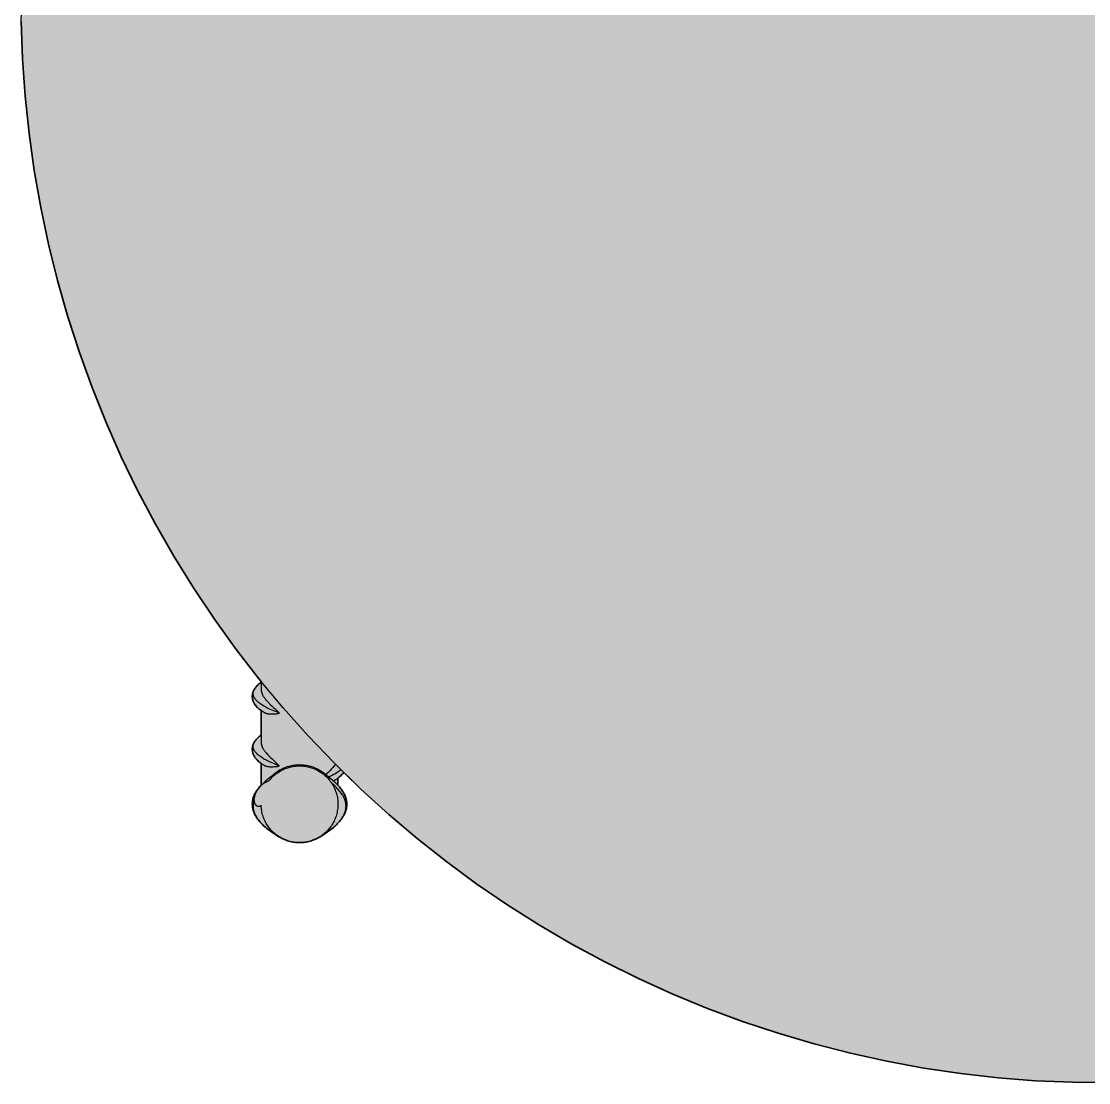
# Model space of a CAD drawing. Header units: millimetres. Extents: x 0 to 1192, y -689 to 404.
# Drawn here: x 0 to 222.3, y -688.6 to -467.5 of the extents above; entities that cross this region are included whole.
import ezdxf

# ---------------------------------------------------------------- set-up
doc = ezdxf.new("R2010")
doc.units = ezdxf.units.MM
doc.layers.add('Blocks', color=7, linetype='Continuous')
doc.layers.add('Blocks$Fill', color=7, linetype='Continuous', true_color=0xffffff)
doc.layers.add('Blocks$Inner', color=7, linetype='Continuous', lineweight=25, true_color=0x007f00)
doc.layers.add('Blocks$Outline', color=7, linetype='Continuous', lineweight=35, true_color=0xff3f3f)

# ---------------------------------------------------------------- blocks, each defined once
blk = doc.blocks.new('Rebar Side Table Top')
at = {"layer": 'Blocks$Fill'}
blk.add_hatch(color=256, dxfattribs=at).paths.add_polyline_path([(453.84, 0), (453.02, -15.6), (452.21, -23.36), (451.13, -31.1), (449.78, -38.79), (448.17, -46.43), (446.29, -54.01), (444.15, -61.53), (441.75, -68.96), (439.09, -76.3), (436.18, -83.55), (433.02, -90.69), (429.61, -97.72), (425.97, -104.63), (422.08, -111.4), (417.96, -118.04), (413.62, -124.53), (409.05, -130.86), (404.26, -137.03), (403.87, -137.5), (403.87, -137.69), (404.14, -137.88), (404.27, -137.99), (404.4, -138.1), (404.52, -138.21), (404.64, -138.33), (404.76, -138.45), (404.87, -138.57), (404.98, -138.7), (405.08, -138.84), (405.18, -138.97), (405.27, -139.11), (405.34, -139.23), (405.39, -139.31), (405.43, -139.4), (405.47, -139.49), (405.51, -139.58), (405.55, -139.67), (405.58, -139.77), (405.61, -139.86), (405.63, -139.96), (405.65, -140.05), (405.67, -140.15), (405.69, -140.24), (405.7, -140.34), (405.71, -140.44), (405.71, -140.54), (405.71, -140.64), (405.71, -140.74), (405.71, -140.83), (405.7, -140.93), (405.69, -141.03), (405.67, -141.13), (405.65, -141.22), (405.63, -141.32), (405.61, -141.41), (405.58, -141.51), (405.54, -141.6), (405.51, -141.69), (405.47, -141.78), (405.43, -141.87), (405.38, -141.97), (405.33, -142.06), (405.28, -142.16), (405.22, -142.25), (405.16, -142.34), (405.09, -142.44), (405.01, -142.54), (404.93, -142.64), (404.85, -142.73), (404.74, -142.85), (404.63, -142.96), (404.51, -143.07), (404.39, -143.18), (404.27, -143.28), (404.15, -143.38), (403.96, -143.53), (403.87, -143.59), (403.87, -148.69), (404.14, -148.88), (404.27, -148.99), (404.4, -149.1), (404.52, -149.21), (404.64, -149.33), (404.76, -149.45), (404.87, -149.57), (404.98, -149.7), (405.08, -149.84), (405.18, -149.97), (405.27, -150.11), (405.33, -150.23), (405.39, -150.31), (405.43, -150.4), (405.47, -150.49), (405.51, -150.58), (405.55, -150.67), (405.58, -150.77), (405.61, -150.86), (405.63, -150.96), (405.65, -151.05), (405.67, -151.15), (405.69, -151.24), (405.7, -151.34), (405.71, -151.44), (405.71, -151.54), (405.71, -151.64), (405.71, -151.74), (405.71, -151.83), (405.7, -151.93), (405.69, -152.03), (405.67, -152.13), (405.65, -152.22), (405.63, -152.32), (405.61, -152.41), (405.58, -152.51), (405.54, -152.6), (405.51, -152.69), (405.47, -152.78), (405.43, -152.87), (405.38, -152.97), (405.33, -153.06), (405.28, -153.16), (405.22, -153.25), (405.16, -153.34), (405.09, -153.44), (405.01, -153.54), (404.93, -153.64), (404.85, -153.73), (404.74, -153.85), (404.63, -153.96), (404.51, -154.07), (404.39, -154.18), (404.27, -154.28), (404.15, -154.38), (403.96, -154.53), (403.87, -154.59), (403.87, -159.17), (404.03, -159.32), (404.14, -159.44), (404.24, -159.56), (404.34, -159.68), (404.44, -159.81), (404.5, -159.89), (404.61, -160.03), (404.72, -160.18), (404.91, -160.45), (405, -160.59), (405.08, -160.73), (405.16, -160.87), (405.23, -161.02), (405.3, -161.17), (405.37, -161.32), (405.42, -161.48), (405.48, -161.63), (405.52, -161.79), (405.57, -161.95), (405.6, -162.11), (405.63, -162.27), (405.66, -162.43), (405.68, -162.6), (405.69, -162.76), (405.7, -162.93), (405.7, -163.09), (405.7, -163.26), (405.69, -163.42), (405.68, -163.59), (405.66, -163.75), (405.63, -163.91), (405.6, -164.07), (405.56, -164.23), (405.52, -164.39), (405.47, -164.54), (405.42, -164.69), (405.36, -164.83), (405.3, -164.97), (405.22, -165.16), (405.13, -165.34), (405.03, -165.51), (404.93, -165.68), (404.83, -165.85), (404.72, -166.01), (404.6, -166.17), (404.49, -166.33), (404.37, -166.48), (404.18, -166.7), (403.99, -166.92), (403.78, -167.13), (403.55, -167.37), (403.34, -167.56), (403.13, -167.75), (402.92, -167.94), (402.7, -168.12), (402.22, -168.5), (401.72, -168.86), (401.21, -169.21), (400.69, -169.54), (400.16, -169.85), (399.87, -170.02), (399.63, -170.16), (399.38, -170.29), (399.12, -170.4), (398.87, -170.51), (398.61, -170.61), (398.34, -170.7), (398.08, -170.79), (397.81, -170.86), (397.53, -170.92), (397.26, -170.97), (396.98, -171.02), (396.71, -171.05), (396.43, -171.08), (396.15, -171.09), (395.87, -171.09), (395.59, -171.09), (395.31, -171.08), (395.04, -171.05), (394.76, -171.02), (394.48, -170.97), (394.21, -170.92), (393.94, -170.86), (393.67, -170.79), (393.4, -170.7), (393.14, -170.61), (392.88, -170.51), (392.62, -170.4), (392.37, -170.29), (392.12, -170.16), (391.87, -170.02), (391.63, -169.88), (391.58, -169.85), (391.05, -169.54), (390.53, -169.21), (390.02, -168.86), (389.53, -168.5), (389.04, -168.12), (388.82, -167.94), (388.61, -167.75), (388.4, -167.56), (388.19, -167.37), (387.99, -167.16), (387.96, -167.13), (387.76, -166.92), (387.56, -166.7), (387.38, -166.48), (387.26, -166.33), (387.14, -166.17), (387.03, -166.01), (386.92, -165.85), (386.81, -165.68), (386.71, -165.51), (386.62, -165.34), (386.53, -165.16), (386.44, -164.97), (386.38, -164.83), (386.32, -164.69), (386.27, -164.54), (386.23, -164.39), (386.18, -164.25), (386.15, -164.11), (386.12, -163.97), (386.09, -163.82), (386.07, -163.68), (386.05, -163.53), (386.04, -163.39), (386.03, -163.24), (386.03, -163.09), (386.03, -162.95), (386.04, -162.8), (386.05, -162.66), (386.07, -162.51), (386.09, -162.37), (386.12, -162.22), (386.15, -162.08), (386.18, -161.94), (386.23, -161.8), (386.29, -161.61), (386.36, -161.42), (386.44, -161.23), (386.52, -161.05), (386.61, -160.87), (386.7, -160.69), (386.81, -160.52), (386.91, -160.34), (387.03, -160.18), (387.14, -160.02), (387.26, -159.86), (387.38, -159.71), (387.56, -159.49), (387.76, -159.27), (387.87, -159.14), (387.87, -157.63), (387.63, -157.45), (387.45, -157.3), (387.28, -157.15), (387.12, -156.99), (386.96, -156.83), (386.81, -156.66), (386.65, -156.46), (377.29, -165.21), (371.33, -170.25), (365.2, -175.09), (358.9, -179.72), (352.45, -184.12), (345.85, -188.3), (339.11, -192.24), (332.24, -195.95), (325.24, -199.41), (318.12, -202.64), (310.9, -205.61), (303.58, -208.33), (296.17, -210.8), (288.68, -213), (281.11, -214.95), (273.48, -216.63), (265.8, -218.04), (258.08, -219.19), (250.32, -220.07), (242.53, -220.68), (234.73, -221.02), (226.92, -221.09), (211.31, -220.68), (203.52, -220.07), (195.76, -219.19), (188.03, -218.04), (180.35, -216.63), (172.73, -214.95), (165.16, -213), (157.67, -210.8), (150.26, -208.33), (142.94, -205.61), (135.72, -202.64), (128.6, -199.41), (121.6, -195.95), (114.73, -192.24), (107.99, -188.3), (101.39, -184.12), (94.94, -179.72), (88.64, -175.09), (82.51, -170.25), (76.55, -165.21), (70.77, -159.95), (67.19, -156.46), (66.87, -156.83), (66.72, -156.99), (66.55, -157.15), (66.38, -157.3), (66.21, -157.45), (66.03, -157.59), (65.97, -157.63), (65.97, -159.14), (66.28, -159.49), (66.46, -159.71), (66.58, -159.86), (66.7, -160.02), (66.81, -160.18), (66.92, -160.34), (67.03, -160.52), (67.13, -160.69), (67.23, -160.87), (67.32, -161.05), (67.4, -161.23), (67.48, -161.42), (67.55, -161.61), (67.61, -161.8), (67.65, -161.94), (67.69, -162.08), (67.72, -162.22), (67.75, -162.37), (67.77, -162.51), (67.79, -162.66), (67.8, -162.8), (67.81, -162.95), (67.81, -163.09), (67.81, -163.24), (67.8, -163.39), (67.79, -163.53), (67.77, -163.68), (67.75, -163.82), (67.72, -163.97), (67.69, -164.11), (67.65, -164.25), (67.61, -164.39), (67.56, -164.54), (67.51, -164.69), (67.46, -164.83), (67.4, -164.97), (67.31, -165.16), (67.22, -165.34), (67.12, -165.51), (67.02, -165.68), (66.92, -165.85), (66.81, -166.01), (66.7, -166.17), (66.58, -166.33), (66.46, -166.48), (66.28, -166.7), (66.08, -166.92), (65.87, -167.13), (65.64, -167.37), (65.44, -167.56), (65.23, -167.75), (65.01, -167.94), (64.8, -168.12), (64.31, -168.5), (63.82, -168.86), (63.31, -169.21), (62.79, -169.54), (62.26, -169.85), (61.97, -170.02), (61.72, -170.16), (61.47, -170.29), (61.22, -170.4), (60.96, -170.51), (60.7, -170.61), (60.44, -170.7), (60.17, -170.79), (59.9, -170.86), (59.63, -170.92), (59.35, -170.97), (59.08, -171.02), (58.8, -171.05), (58.52, -171.08), (58.25, -171.09), (57.97, -171.09), (57.69, -171.09), (57.41, -171.08), (57.13, -171.05), (56.85, -171.02), (56.58, -170.97), (56.3, -170.92), (56.03, -170.86), (55.76, -170.79), (55.49, -170.7), (55.23, -170.61), (54.97, -170.51), (54.71, -170.4), (54.46, -170.29), (54.21, -170.16), (53.97, -170.02), (53.73, -169.88), (53.68, -169.85), (53.14, -169.54), (52.62, -169.21), (52.12, -168.86), (51.62, -168.5), (51.14, -168.12), (50.92, -167.94), (50.7, -167.75), (50.49, -167.56), (50.29, -167.37), (50.09, -167.16), (50.06, -167.13), (49.85, -166.92), (49.66, -166.7), (49.47, -166.48), (49.35, -166.33), (49.23, -166.17), (49.12, -166.01), (49.01, -165.85), (48.91, -165.68), (48.81, -165.51), (48.71, -165.34), (48.62, -165.16), (48.54, -164.97), (48.48, -164.83), (48.42, -164.69), (48.37, -164.54), (48.32, -164.39), (48.28, -164.23), (48.24, -164.07), (48.21, -163.91), (48.18, -163.75), (48.16, -163.59), (48.15, -163.42), (48.14, -163.26), (48.13, -163.09), (48.14, -162.93), (48.15, -162.76), (48.16, -162.6), (48.18, -162.43), (48.2, -162.27), (48.23, -162.11), (48.27, -161.95), (48.31, -161.79), (48.36, -161.63), (48.41, -161.48), (48.47, -161.32), (48.54, -161.17), (48.6, -161.02), (48.68, -160.87), (48.76, -160.73), (48.84, -160.59), (48.93, -160.45), (49.02, -160.31), (49.23, -160.03), (49.34, -159.89), (49.49, -159.68), (49.59, -159.56), (49.7, -159.44), (49.81, -159.32), (49.92, -159.21), (49.97, -159.17), (49.97, -154.59), (49.69, -154.38), (49.56, -154.28), (49.44, -154.18), (49.33, -154.07), (49.21, -153.96), (49.1, -153.85), (48.99, -153.73), (48.91, -153.64), (48.83, -153.54), (48.75, -153.44), (48.68, -153.34), (48.62, -153.25), (48.56, -153.16), (48.51, -153.06), (48.46, -152.97), (48.41, -152.87), (48.37, -152.78), (48.33, -152.69), (48.29, -152.6), (48.26, -152.51), (48.23, -152.41), (48.21, -152.32), (48.18, -152.22), (48.17, -152.13), (48.15, -152.03), (48.14, -151.93), (48.13, -151.83), (48.12, -151.74), (48.12, -151.64), (48.12, -151.54), (48.13, -151.44), (48.14, -151.34), (48.15, -151.24), (48.17, -151.15), (48.18, -151.05), (48.21, -150.96), (48.23, -150.86), (48.26, -150.77), (48.29, -150.67), (48.33, -150.58), (48.37, -150.49), (48.41, -150.4), (48.45, -150.31), (48.5, -150.23), (48.57, -150.11), (48.66, -149.97), (48.76, -149.84), (48.86, -149.7), (48.97, -149.57), (49.08, -149.45), (49.2, -149.33), (49.32, -149.21), (49.44, -149.1), (49.56, -148.99), (49.7, -148.88), (49.83, -148.78), (49.97, -148.69), (49.97, -143.59), (49.69, -143.38), (49.56, -143.28), (49.44, -143.18), (49.33, -143.07), (49.21, -142.96), (49.1, -142.85), (48.99, -142.73), (48.91, -142.64), (48.83, -142.54), (48.75, -142.44), (48.68, -142.34), (48.62, -142.25), (48.56, -142.16), (48.51, -142.06), (48.46, -141.97), (48.41, -141.87), (48.37, -141.78), (48.33, -141.69), (48.29, -141.6), (48.26, -141.51), (48.23, -141.41), (48.21, -141.32), (48.18, -141.22), (48.17, -141.13), (48.15, -141.03), (48.14, -140.93), (48.13, -140.83), (48.12, -140.74), (48.12, -140.64), (48.12, -140.54), (48.13, -140.44), (48.14, -140.34), (48.15, -140.24), (48.17, -140.15), (48.18, -140.05), (48.21, -139.96), (48.23, -139.86), (48.26, -139.77), (48.29, -139.67), (48.33, -139.58), (48.37, -139.49), (48.41, -139.4), (48.45, -139.31), (48.5, -139.23), (48.57, -139.11), (48.66, -138.97), (48.76, -138.84), (48.86, -138.7), (48.97, -138.57), (49.08, -138.45), (49.2, -138.33), (49.32, -138.21), (49.44, -138.1), (49.56, -137.99), (49.7, -137.88), (49.83, -137.78), (49.97, -137.69), (49.97, -137.5), (44.79, -130.86), (40.22, -124.53), (35.88, -118.04), (31.76, -111.4), (27.87, -104.63), (24.22, -97.72), (20.82, -90.69), (17.66, -83.55), (14.75, -76.3), (12.09, -68.96), (9.69, -61.53), (7.55, -54.01), (5.67, -46.43), (4.05, -38.79), (2.71, -31.1), (1.62, -23.36), (0.81, -15.6), (0.27, -7.81), (0, 0), (0.81, 15.6), (1.62, 23.36), (2.71, 31.1), (4.05, 38.79), (5.67, 46.43), (7.55, 54.01), (9.69, 61.53), (12.09, 68.96), (14.75, 76.3), (17.66, 83.55), (20.82, 90.69), (24.22, 97.72), (27.87, 104.63), (31.76, 111.4), (35.88, 118.04), (40.22, 124.53), (44.79, 130.86), (49.58, 137.03), (49.97, 137.5), (49.97, 137.69), (49.7, 137.88), (49.56, 137.99), (49.44, 138.1), (49.32, 138.21), (49.2, 138.33), (49.08, 138.45), (48.97, 138.57), (48.86, 138.7), (48.76, 138.84), (48.66, 138.97), (48.57, 139.11), (48.5, 139.23), (48.45, 139.31), (48.41, 139.4), (48.37, 139.49), (48.33, 139.58), (48.29, 139.67), (48.26, 139.77), (48.23, 139.86), (48.21, 139.96), (48.18, 140.05), (48.17, 140.15), (48.15, 140.24), (48.14, 140.34), (48.13, 140.44), (48.12, 140.54), (48.12, 140.64), (48.12, 140.74), (48.13, 140.83), (48.14, 140.93), (48.15, 141.03), (48.17, 141.13), (48.18, 141.22), (48.21, 141.32), (48.23, 141.41), (48.26, 141.51), (48.29, 141.6), (48.33, 141.69), (48.37, 141.78), (48.41, 141.87), (48.46, 141.97), (48.51, 142.06), (48.56, 142.16), (48.62, 142.25), (48.68, 142.34), (48.75, 142.44), (48.83, 142.54), (48.91, 142.64), (48.99, 142.73), (49.1, 142.85), (49.21, 142.96), (49.33, 143.07), (49.44, 143.18), (49.56, 143.28), (49.69, 143.38), (49.88, 143.53), (49.97, 143.59), (49.97, 148.69), (49.7, 148.88), (49.56, 148.99), (49.44, 149.1), (49.32, 149.21), (49.2, 149.33), (49.08, 149.45), (48.97, 149.57), (48.86, 149.7), (48.76, 149.84), (48.66, 149.97), (48.57, 150.11), (48.5, 150.23), (48.45, 150.31), (48.41, 150.4), (48.37, 150.49), (48.33, 150.58), (48.29, 150.67), (48.26, 150.77), (48.23, 150.86), (48.21, 150.96), (48.18, 151.05), (48.17, 151.15), (48.15, 151.24), (48.14, 151.34), (48.13, 151.44), (48.12, 151.54), (48.12, 151.64), (48.12, 151.74), (48.13, 151.83), (48.14, 151.93), (48.15, 152.03), (48.17, 152.13), (48.18, 152.22), (48.21, 152.32), (48.23, 152.41), (48.26, 152.51), (48.29, 152.6), (48.33, 152.69), (48.37, 152.78), (48.41, 152.87), (48.46, 152.97), (48.51, 153.06), (48.56, 153.16), (48.62, 153.25), (48.68, 153.34), (48.75, 153.44), (48.83, 153.54), (48.91, 153.64), (48.99, 153.73), (49.1, 153.85), (49.21, 153.96), (49.33, 154.07), (49.44, 154.18), (49.56, 154.28), (49.69, 154.38), (49.88, 154.53), (49.97, 154.59), (49.97, 159.17), (49.81, 159.32), (49.7, 159.44), (49.59, 159.56), (49.49, 159.68), (49.4, 159.81), (49.34, 159.89), (49.23, 160.03), (49.12, 160.18), (48.93, 160.45), (48.84, 160.59), (48.76, 160.73), (48.68, 160.87), (48.6, 161.02), (48.54, 161.17), (48.47, 161.32), (48.41, 161.48), (48.36, 161.63), (48.31, 161.79), (48.27, 161.95), (48.23, 162.11), (48.2, 162.27), (48.18, 162.43), (48.16, 162.6), (48.15, 162.76), (48.14, 162.93), (48.13, 163.09), (48.14, 163.26), (48.15, 163.42), (48.16, 163.59), (48.18, 163.75), (48.21, 163.91), (48.24, 164.07), (48.28, 164.23), (48.32, 164.39), (48.37, 164.54), (48.42, 164.69), (48.48, 164.83), (48.54, 164.97), (48.62, 165.16), (48.71, 165.34), (48.81, 165.51), (48.91, 165.68), (49.01, 165.85), (49.12, 166.01), (49.23, 166.17), (49.35, 166.33), (49.47, 166.48), (49.66, 166.7), (49.85, 166.92), (50.06, 167.13), (50.29, 167.37), (50.49, 167.56), (50.7, 167.75), (50.92, 167.94), (51.14, 168.12), (51.62, 168.5), (52.12, 168.86), (52.62, 169.21), (53.14, 169.54), (53.68, 169.85), (53.97, 170.02), (54.21, 170.16), (54.46, 170.29), (54.71, 170.4), (54.97, 170.51), (55.23, 170.61), (55.49, 170.7), (55.76, 170.79), (56.03, 170.86), (56.3, 170.92), (56.58, 170.97), (56.85, 171.02), (57.13, 171.05), (57.41, 171.08), (57.69, 171.09), (57.97, 171.09), (58.25, 171.09), (58.52, 171.08), (58.8, 171.05), (59.08, 171.02), (59.35, 170.97), (59.63, 170.92), (59.9, 170.86), (60.17, 170.79), (60.44, 170.7), (60.7, 170.61), (60.96, 170.51), (61.22, 170.4), (61.47, 170.29), (61.72, 170.16), (61.97, 170.02), (62.2, 169.88), (62.26, 169.85), (62.79, 169.54), (63.31, 169.21), (63.82, 168.86), (64.31, 168.5), (64.8, 168.12), (65.01, 167.94), (65.23, 167.75), (65.44, 167.56), (65.64, 167.37), (65.84, 167.16), (65.87, 167.13), (66.08, 166.92), (66.28, 166.7), (66.46, 166.48), (66.58, 166.33), (66.7, 166.17), (66.81, 166.01), (66.92, 165.85), (67.02, 165.68), (67.12, 165.51), (67.22, 165.34), (67.31, 165.16), (67.4, 164.97), (67.46, 164.83), (67.51, 164.69), (67.56, 164.54), (67.61, 164.39), (67.65, 164.25), (67.69, 164.11), (67.72, 163.97), (67.75, 163.82), (67.77, 163.68), (67.79, 163.53), (67.8, 163.39), (67.81, 163.24), (67.81, 163.09), (67.81, 162.95), (67.8, 162.8), (67.79, 162.66), (67.77, 162.51), (67.75, 162.37), (67.72, 162.22), (67.69, 162.08), (67.65, 161.94), (67.61, 161.8), (67.55, 161.61), (67.48, 161.42), (67.4, 161.23), (67.32, 161.05), (67.23, 160.87), (67.13, 160.69), (67.03, 160.52), (66.92, 160.34), (66.81, 160.18), (66.7, 160.02), (66.58, 159.86), (66.46, 159.71), (66.28, 159.49), (66.08, 159.27), (65.97, 159.14), (65.97, 157.63), (66.21, 157.45), (66.38, 157.3), (66.55, 157.15), (66.72, 156.99), (66.87, 156.83), (67.03, 156.66), (67.19, 156.46), (76.55, 165.21), (82.51, 170.25), (88.64, 175.09), (94.94, 179.72), (101.39, 184.12), (107.99, 188.3), (114.73, 192.24), (121.6, 195.95), (128.6, 199.41), (135.72, 202.64), (142.94, 205.61), (150.26, 208.33), (157.67, 210.8), (165.16, 213), (172.73, 214.95), (180.35, 216.63), (188.03, 218.04), (195.76, 219.19), (203.52, 220.07), (211.31, 220.68), (219.11, 221.02), (226.92, 221.09), (242.53, 220.68), (250.32, 220.07), (258.08, 219.19), (265.8, 218.04), (273.48, 216.63), (281.11, 214.95), (288.68, 213), (296.17, 210.8), (303.58, 208.33), (310.9, 205.61), (318.12, 202.64), (325.24, 199.41), (332.24, 195.95), (339.11, 192.24), (345.85, 188.3), (352.45, 184.12), (358.9, 179.72), (365.2, 175.09), (371.33, 170.25), (377.29, 165.21), (383.07, 159.95), (386.65, 156.46), (386.96, 156.83), (387.12, 156.99), (387.28, 157.15), (387.45, 157.3), (387.63, 157.45), (387.81, 157.59), (387.87, 157.63), (387.87, 159.14), (387.56, 159.49), (387.38, 159.71), (387.26, 159.86), (387.14, 160.02), (387.03, 160.18), (386.91, 160.34), (386.81, 160.52), (386.7, 160.69), (386.61, 160.87), (386.52, 161.05), (386.44, 161.23), (386.36, 161.42), (386.29, 161.61), (386.23, 161.8), (386.18, 161.94), (386.15, 162.08), (386.12, 162.22), (386.09, 162.37), (386.07, 162.51), (386.05, 162.66), (386.04, 162.8), (386.03, 162.95), (386.03, 163.09), (386.03, 163.24), (386.04, 163.39), (386.05, 163.53), (386.07, 163.68), (386.09, 163.82), (386.12, 163.97), (386.15, 164.11), (386.18, 164.25), (386.23, 164.39), (386.27, 164.54), (386.32, 164.69), (386.38, 164.83), (386.44, 164.97), (386.53, 165.16), (386.62, 165.34), (386.71, 165.51), (386.81, 165.68), (386.92, 165.85), (387.03, 166.01), (387.14, 166.17), (387.26, 166.33), (387.38, 166.48), (387.56, 166.7), (387.76, 166.92), (387.96, 167.13), (388.19, 167.37), (388.4, 167.56), (388.61, 167.75), (388.82, 167.94), (389.04, 168.12), (389.53, 168.5), (390.02, 168.86), (390.53, 169.21), (391.05, 169.54), (391.58, 169.85), (391.87, 170.02), (392.12, 170.16), (392.37, 170.29), (392.62, 170.4), (392.88, 170.51), (393.14, 170.61), (393.4, 170.7), (393.67, 170.79), (393.94, 170.86), (394.21, 170.92), (394.48, 170.97), (394.76, 171.02), (395.04, 171.05), (395.31, 171.08), (395.59, 171.09), (395.87, 171.09), (396.15, 171.09), (396.43, 171.08), (396.71, 171.05), (396.98, 171.02), (397.26, 170.97), (397.53, 170.92), (397.81, 170.86), (398.08, 170.79), (398.34, 170.7), (398.61, 170.61), (398.87, 170.51), (399.12, 170.4), (399.38, 170.29), (399.63, 170.16), (399.87, 170.02), (400.11, 169.88), (400.16, 169.85), (400.69, 169.54), (401.21, 169.21), (401.72, 168.86), (402.22, 168.5), (402.7, 168.12), (402.92, 167.94), (403.13, 167.75), (403.34, 167.56), (403.55, 167.37), (403.75, 167.16), (403.78, 167.13), (403.99, 166.92), (404.18, 166.7), (404.37, 166.48), (404.49, 166.33), (404.6, 166.17), (404.72, 166.01), (404.83, 165.85), (404.93, 165.68), (405.03, 165.51), (405.13, 165.34), (405.22, 165.16), (405.3, 164.97), (405.36, 164.83), (405.42, 164.69), (405.47, 164.54), (405.52, 164.39), (405.56, 164.23), (405.6, 164.07), (405.63, 163.91), (405.66, 163.75), (405.68, 163.59), (405.69, 163.42), (405.7, 163.26), (405.7, 163.09), (405.7, 162.93), (405.69, 162.76), (405.68, 162.6), (405.66, 162.43), (405.63, 162.27), (405.6, 162.11), (405.57, 161.95), (405.52, 161.79), (405.48, 161.63), (405.42, 161.48), (405.37, 161.32), (405.3, 161.17), (405.23, 161.02), (405.16, 160.87), (405.08, 160.73), (405, 160.59), (404.91, 160.45), (404.81, 160.31), (404.61, 160.03), (404.5, 159.89), (404.34, 159.68), (404.24, 159.56), (404.14, 159.44), (404.03, 159.32), (403.92, 159.21), (403.87, 159.17), (403.87, 154.59), (404.15, 154.38), (404.27, 154.28), (404.39, 154.18), (404.51, 154.07), (404.63, 153.96), (404.74, 153.85), (404.85, 153.73), (404.93, 153.64), (405.01, 153.54), (405.09, 153.44), (405.16, 153.34), (405.22, 153.25), (405.28, 153.16), (405.33, 153.06), (405.38, 152.97), (405.43, 152.87), (405.47, 152.78), (405.51, 152.69), (405.54, 152.6), (405.58, 152.51), (405.61, 152.41), (405.63, 152.32), (405.65, 152.22), (405.67, 152.13), (405.69, 152.03), (405.7, 151.93), (405.71, 151.83), (405.71, 151.74), (405.71, 151.64), (405.71, 151.54), (405.71, 151.44), (405.7, 151.34), (405.69, 151.24), (405.67, 151.15), (405.65, 151.05), (405.63, 150.96), (405.61, 150.86), (405.58, 150.77), (405.55, 150.67), (405.51, 150.58), (405.47, 150.49), (405.43, 150.4), (405.39, 150.31), (405.33, 150.23), (405.27, 150.11), (405.18, 149.97), (405.08, 149.84), (404.98, 149.7), (404.87, 149.57), (404.76, 149.45), (404.64, 149.33), (404.52, 149.21), (404.4, 149.1), (404.27, 148.99), (404.14, 148.88), (404.01, 148.78), (403.87, 148.69), (403.87, 143.59), (404.15, 143.38), (404.27, 143.28), (404.39, 143.18), (404.51, 143.07), (404.63, 142.96), (404.74, 142.85), (404.85, 142.73), (404.93, 142.64), (405.01, 142.54), (405.09, 142.44), (405.16, 142.34), (405.22, 142.25), (405.28, 142.16), (405.33, 142.06), (405.38, 141.97), (405.43, 141.87), (405.47, 141.78), (405.51, 141.69), (405.54, 141.6), (405.58, 141.51), (405.61, 141.41), (405.63, 141.32), (405.65, 141.22), (405.67, 141.13), (405.69, 141.03), (405.7, 140.93), (405.71, 140.83), (405.71, 140.74), (405.71, 140.64), (405.71, 140.54), (405.71, 140.44), (405.7, 140.34), (405.69, 140.24), (405.67, 140.15), (405.65, 140.05), (405.63, 139.96), (405.61, 139.86), (405.58, 139.77), (405.55, 139.67), (405.51, 139.58), (405.47, 139.49), (405.43, 139.4), (405.39, 139.31), (405.34, 139.23), (405.27, 139.11), (405.18, 138.97), (405.08, 138.84), (404.98, 138.7), (404.87, 138.57), (404.76, 138.45), (404.64, 138.33), (404.52, 138.21), (404.4, 138.1), (404.27, 137.99), (404.14, 137.88), (404.01, 137.78), (403.87, 137.69), (403.87, 137.5), (409.05, 130.86), (413.62, 124.53), (417.96, 118.04), (422.08, 111.4), (425.97, 104.63), (429.61, 97.72), (433.02, 90.69), (436.18, 83.55), (439.09, 76.3), (441.75, 68.96), (444.15, 61.53), (446.29, 54.01), (448.17, 46.43), (449.78, 38.79), (451.13, 31.1), (452.21, 23.36), (453.02, 15.6), (453.57, 7.81)], flags=0)
at = {"layer": 'Blocks$Inner'}
for p, q in [((49.97, -137.5), (49.97, -138.95)), ((49.97, -143.59), (49.97, -149.95)), ((65.44, -154.75), (65.18, -155.09)), ((65.97, -157.63), (65.97, -159.14)), ((66.25, -156.11), (66.57, -155.86)), ((67.03, -156.66), (67.19, -156.46))]:
    blk.add_line(p, q, dxfattribs=at)
for points in [[(226.92, -221.09), (219.11, -221.02), (211.31, -220.68), (203.52, -220.07), (195.76, -219.19), (188.03, -218.04), (180.35, -216.63), (172.73, -214.95), (165.16, -213), (157.67, -210.8), (150.26, -208.33), (142.94, -205.61), (135.72, -202.64), (128.6, -199.41), (121.6, -195.95), (114.73, -192.24), (107.99, -188.3), (101.39, -184.12), (94.94, -179.72), (88.64, -175.09), (82.51, -170.25), (76.55, -165.21), (70.77, -159.95), (65.18, -154.5), (59.78, -148.86), (54.57, -143.04), (49.58, -137.03), (44.79, -130.86), (40.22, -124.53), (35.88, -118.04), (31.76, -111.4), (27.87, -104.63), (24.22, -97.72), (20.82, -90.69), (17.66, -83.55), (14.75, -76.3), (12.09, -68.96), (9.69, -61.53), (7.55, -54.01), (5.67, -46.43), (4.05, -38.79), (2.71, -31.1), (1.62, -23.36), (0.81, -15.6), (0.27, -7.81), (0, 0), (0.27, 7.81)], [(49.97, -138.95), (49.98, -139.27), (49.99, -139.39), (50, -139.5), (50.01, -139.57), (50.02, -139.64), (50.03, -139.71), (50.16, -140.11), (50.19, -140.19), (50.23, -140.26), (50.26, -140.33), (50.31, -140.41), (50.35, -140.49), (50.4, -140.56), (50.48, -140.69), (50.57, -140.82), (50.67, -140.96), (50.78, -141.1), (50.9, -141.25), (51.02, -141.4), (51.3, -141.71), (51.95, -142.38), (52.3, -142.72), (52.6, -142.98), (52.88, -143.24), (53.16, -143.51), (53.43, -143.79), (53.69, -144.08), (52.04, -143.42), (51.58, -143.2), (51.14, -142.98), (50.92, -142.86), (50.7, -142.74), (50.49, -142.62), (50.29, -142.5), (50.09, -142.37), (49.89, -142.24), (49.71, -142.1), (49.53, -141.96), (49.41, -141.87), (49.3, -141.78), (49.19, -141.68), (49.09, -141.58), (48.99, -141.48), (48.9, -141.38), (48.83, -141.31), (48.77, -141.23), (48.71, -141.15), (48.65, -141.07), (48.61, -141), (48.57, -140.94), (48.53, -140.87), (48.49, -140.8), (48.46, -140.74), (48.43, -140.68), (48.41, -140.62), (48.38, -140.56), (48.36, -140.51), (48.35, -140.45), (48.33, -140.39), (48.33, -139.66), (48.35, -139.6), (48.36, -139.54), (48.38, -139.48), (48.41, -139.43), (48.43, -139.37), (48.46, -139.31), (48.57, -139.11), (48.66, -138.97), (48.76, -138.84), (48.86, -138.7), (48.97, -138.57), (49.08, -138.45), (49.2, -138.33), (49.32, -138.21), (49.44, -138.1), (49.56, -137.99), (49.7, -137.88), (49.83, -137.78), (49.97, -137.69)], [(53.69, -144.08), (53.69, -144.08), (53.69, -144.09), (53.69, -144.09), (53.69, -144.09), (53.69, -144.09), (53.69, -144.1), (53.69, -144.1), (53.69, -144.1), (53.69, -144.1), (53.68, -144.1), (53.68, -144.11), (53.68, -144.11), (53.68, -144.11), (53.68, -144.11), (53.68, -144.11), (53.68, -144.11), (53.68, -144.12), (53.68, -144.12), (53.68, -144.12), (53.68, -144.12), (53.68, -144.12), (53.68, -144.13), (53.68, -144.13), (53.68, -144.13), (53.67, -144.13), (53.67, -144.13), (53.67, -144.13), (53.67, -144.14), (53.67, -144.14), (53.67, -144.14), (53.67, -144.14), (53.67, -144.14), (53.66, -144.14), (53.66, -144.15), (53.66, -144.15), (53.66, -144.15), (53.66, -144.15), (53.66, -144.15), (53.65, -144.16), (53.65, -144.16), (53.65, -144.16), (53.64, -144.17), (53.64, -144.17), (53.63, -144.17), (53.63, -144.17), (53.63, -144.18), (53.62, -144.18), (53.62, -144.18), (53.61, -144.19), (53.6, -144.19), (53.6, -144.19), (53.59, -144.2), (53.57, -144.2), (53.56, -144.21), (53.55, -144.21), (53.53, -144.22), (53.51, -144.23), (53.47, -144.24), (53.43, -144.25), (53.39, -144.25), (53.35, -144.26), (53.29, -144.27), (53.23, -144.28), (53.11, -144.3), (52.99, -144.31), (52.87, -144.32), (52.64, -144.33), (52.41, -144.34), (52.18, -144.35), (51.96, -144.34), (51.85, -144.34), (51.74, -144.33), (51.64, -144.32), (51.54, -144.31), (51.44, -144.3), (51.34, -144.28), (51.25, -144.26), (51.16, -144.24), (51.09, -144.22), (51.02, -144.2), (50.95, -144.18), (50.89, -144.15), (50.82, -144.13), (50.66, -144.04), (50.48, -143.93), (50.27, -143.8), (50.07, -143.67), (49.88, -143.53), (49.69, -143.38), (49.56, -143.28), (49.44, -143.18), (49.33, -143.07), (49.21, -142.96), (49.1, -142.85), (48.99, -142.73), (48.91, -142.64), (48.83, -142.54), (48.75, -142.44), (48.68, -142.34), (48.62, -142.25), (48.56, -142.16), (48.51, -142.06), (48.46, -141.97), (48.41, -141.87), (48.37, -141.78), (48.33, -141.69), (48.29, -141.6), (48.26, -141.51), (48.23, -141.41), (48.21, -141.32), (48.18, -141.22), (48.17, -141.13), (48.15, -141.03), (48.14, -140.93), (48.13, -140.83), (48.12, -140.74), (48.12, -140.64), (48.12, -140.54), (48.13, -140.44), (48.14, -140.34), (48.15, -140.24), (48.17, -140.15), (48.18, -140.05), (48.21, -139.96), (48.23, -139.86), (48.26, -139.77), (48.29, -139.67), (48.33, -139.58), (48.37, -139.49), (48.41, -139.4), (48.45, -139.31), (48.5, -139.23)], [(53.69, -155.08), (52.04, -154.42), (51.58, -154.2), (51.14, -153.98), (50.92, -153.86), (50.7, -153.74), (50.49, -153.62), (50.29, -153.5), (50.09, -153.37), (49.89, -153.24), (49.71, -153.1), (49.53, -152.96), (49.41, -152.87), (49.3, -152.78), (49.19, -152.68), (49.09, -152.58), (48.99, -152.48), (48.9, -152.38), (48.83, -152.31), (48.77, -152.23), (48.71, -152.15), (48.65, -152.07), (48.61, -152), (48.57, -151.94), (48.53, -151.87), (48.49, -151.8), (48.46, -151.74), (48.43, -151.68), (48.41, -151.62), (48.38, -151.56), (48.36, -151.51), (48.35, -151.45), (48.33, -151.39), (48.33, -150.66), (48.35, -150.6), (48.36, -150.54), (48.38, -150.48), (48.41, -150.43), (48.43, -150.37), (48.46, -150.31), (48.57, -150.11), (48.66, -149.97), (48.76, -149.84), (48.86, -149.7), (48.97, -149.57), (49.08, -149.45), (49.2, -149.33), (49.32, -149.21), (49.44, -149.1), (49.56, -148.99), (49.7, -148.88), (49.83, -148.78), (49.97, -148.69)], [(49.97, -149.95), (49.98, -150.27), (49.99, -150.39), (50, -150.5), (50.01, -150.57), (50.02, -150.64), (50.03, -150.71), (50.16, -151.11), (50.19, -151.19), (50.23, -151.26), (50.26, -151.33), (50.31, -151.41), (50.35, -151.49), (50.4, -151.56), (50.48, -151.69), (50.57, -151.82), (50.67, -151.96), (50.78, -152.1), (50.9, -152.25), (51.02, -152.4), (51.3, -152.71), (51.95, -153.38), (52.3, -153.72), (52.6, -153.98), (52.88, -154.24), (53.16, -154.51), (53.43, -154.79), (53.69, -155.08), (53.69, -155.08), (53.69, -155.09), (53.69, -155.09), (53.69, -155.09), (53.69, -155.09), (53.69, -155.1), (53.69, -155.1), (53.69, -155.1), (53.69, -155.1), (53.68, -155.1), (53.68, -155.11), (53.68, -155.11), (53.68, -155.11), (53.68, -155.11), (53.68, -155.11), (53.68, -155.11), (53.68, -155.12), (53.68, -155.12), (53.68, -155.12), (53.68, -155.12), (53.68, -155.12), (53.68, -155.13), (53.68, -155.13), (53.68, -155.13), (53.67, -155.13), (53.67, -155.13), (53.67, -155.13), (53.67, -155.14), (53.67, -155.14), (53.67, -155.14), (53.67, -155.14), (53.67, -155.14), (53.66, -155.14), (53.66, -155.15), (53.66, -155.15), (53.66, -155.15), (53.66, -155.15), (53.66, -155.15), (53.65, -155.16), (53.65, -155.16), (53.65, -155.16), (53.64, -155.17), (53.64, -155.17), (53.63, -155.17), (53.63, -155.17), (53.63, -155.18), (53.62, -155.18), (53.62, -155.18), (53.61, -155.19), (53.6, -155.19), (53.6, -155.19), (53.59, -155.2), (53.57, -155.2), (53.56, -155.21), (53.55, -155.21), (53.53, -155.22), (53.51, -155.23), (53.47, -155.24), (53.43, -155.25), (53.39, -155.25), (53.35, -155.26), (53.29, -155.27), (53.23, -155.28), (53.11, -155.3), (52.99, -155.31), (52.87, -155.32), (52.64, -155.33), (52.41, -155.34), (52.18, -155.35), (51.96, -155.34), (51.85, -155.34), (51.74, -155.33), (51.64, -155.32), (51.54, -155.31), (51.44, -155.3), (51.34, -155.28), (51.25, -155.26), (51.16, -155.24), (51.09, -155.22), (51.02, -155.2), (50.95, -155.18), (50.89, -155.15), (50.82, -155.13), (50.66, -155.04), (50.48, -154.93), (50.27, -154.8), (50.07, -154.67), (49.88, -154.53), (49.69, -154.38), (49.56, -154.28), (49.44, -154.18), (49.33, -154.07), (49.21, -153.96), (49.1, -153.85), (48.99, -153.73), (48.91, -153.64), (48.83, -153.54), (48.75, -153.44), (48.68, -153.34), (48.62, -153.25), (48.56, -153.16), (48.51, -153.06), (48.46, -152.97), (48.41, -152.87), (48.37, -152.78), (48.33, -152.69), (48.29, -152.6), (48.26, -152.51), (48.23, -152.41), (48.21, -152.32), (48.18, -152.22), (48.17, -152.13), (48.15, -152.03), (48.14, -151.93), (48.13, -151.83), (48.12, -151.74), (48.12, -151.64), (48.12, -151.54), (48.13, -151.44), (48.14, -151.34), (48.15, -151.24), (48.17, -151.15), (48.18, -151.05), (48.21, -150.96), (48.23, -150.86), (48.26, -150.77), (48.29, -150.67), (48.33, -150.58), (48.37, -150.49), (48.41, -150.4), (48.45, -150.31), (48.5, -150.23)], [(49.97, -154.59), (49.97, -159.17)], [(51.97, -157.42), (52.17, -157.22), (52.37, -157.03), (52.58, -156.85), (52.79, -156.67), (53.02, -156.5), (53.24, -156.33), (53.47, -156.18), (53.71, -156.03), (53.95, -155.89), (54.2, -155.76), (54.45, -155.63), (54.7, -155.52), (54.96, -155.41), (55.22, -155.31), (55.49, -155.23), (55.76, -155.15), (56.03, -155.08), (56.3, -155.01), (56.58, -154.96), (56.85, -154.92), (57.13, -154.89), (57.41, -154.86), (57.69, -154.85), (57.97, -154.84), (58.25, -154.85), (58.54, -154.86), (58.82, -154.89), (59.1, -154.92), (59.39, -154.97), (59.67, -155.02), (59.94, -155.09), (60.22, -155.16), (60.49, -155.24), (60.76, -155.33), (61.03, -155.44), (61.29, -155.55), (61.55, -155.67), (61.81, -155.79), (62.06, -155.93), (62.3, -156.08), (62.54, -156.23), (62.78, -156.39), (63.01, -156.56), (63.23, -156.74), (63.45, -156.93)], [(65.18, -155.09), (64.91, -155.42), (64.64, -155.74), (64.35, -156.05), (64.06, -156.35), (63.76, -156.64), (63.45, -156.93), (63.96, -157.42), (64.3, -157.27), (64.64, -157.1), (64.98, -156.92), (65.31, -156.74), (65.63, -156.54), (65.94, -156.33), (66.25, -156.11)], [(53.67, -156.35), (53.24, -156.59), (52.82, -156.84), (52.41, -157.11), (52.01, -157.39), (51.62, -157.68), (51.24, -157.99), (50.86, -158.31), (50.5, -158.64), (50.15, -158.98), (49.81, -159.33), (49.48, -159.7)], [(65.87, -167.13), (66.08, -166.92), (66.28, -166.7), (66.46, -166.48), (66.58, -166.33), (66.7, -166.17), (66.81, -166.01), (66.92, -165.85), (67.02, -165.68), (67.12, -165.51), (67.22, -165.34), (67.31, -165.16), (67.4, -164.97), (67.46, -164.83), (67.51, -164.69), (67.56, -164.54), (67.61, -164.39), (67.65, -164.25), (67.69, -164.11), (67.72, -163.97), (67.75, -163.82), (67.77, -163.68), (67.79, -163.53), (67.8, -163.39), (67.81, -163.24), (67.81, -163.09), (67.81, -162.95), (67.8, -162.8), (67.79, -162.66), (67.77, -162.51), (67.75, -162.37), (67.72, -162.22), (67.69, -162.08), (67.65, -161.94), (67.61, -161.8), (67.55, -161.61), (67.48, -161.42), (67.4, -161.23), (67.32, -161.05), (67.23, -160.87), (67.13, -160.69), (67.03, -160.52), (66.92, -160.34), (66.81, -160.18), (66.7, -160.02), (66.58, -159.86), (66.46, -159.71), (66.28, -159.49), (66.08, -159.27), (65.88, -159.06), (65.68, -158.85), (65.47, -158.65), (65.26, -158.46), (65.04, -158.27), (64.82, -158.08), (64.33, -157.7), (63.83, -157.33), (63.32, -156.99), (62.8, -156.66), (62.26, -156.35)], [(64.98, -158.22), (65.27, -158.08), (65.47, -157.97), (65.66, -157.85), (65.85, -157.72), (66.03, -157.59), (66.21, -157.45), (66.38, -157.3), (66.55, -157.15), (66.72, -156.99), (66.87, -156.83), (67.03, -156.66)], [(62.26, -169.85), (62.79, -169.54), (63.31, -169.21), (63.82, -168.86), (64.31, -168.5), (64.8, -168.12), (65.01, -167.94), (65.23, -167.75), (65.44, -167.56), (65.64, -167.37), (65.84, -167.16), (66.04, -166.96), (66.22, -166.75), (66.4, -166.53), (66.52, -166.39), (66.63, -166.24), (66.74, -166.08), (66.84, -165.93), (66.94, -165.77), (67.03, -165.62), (67.12, -165.45), (67.2, -165.29), (67.28, -165.12), (67.34, -164.99), (67.39, -164.86), (67.43, -164.73), (67.48, -164.6), (67.51, -164.48), (67.54, -164.36), (67.57, -164.24), (67.59, -164.11), (67.61, -163.99), (67.63, -163.86), (67.64, -163.74), (67.64, -163.61), (67.65, -163.49), (67.64, -163.36), (67.64, -163.23), (67.63, -163.11), (67.61, -162.98), (67.59, -162.86), (67.57, -162.74), (67.54, -162.61), (67.51, -162.49), (67.48, -162.37), (67.43, -162.24), (67.39, -162.11), (67.34, -161.98), (67.28, -161.85), (67.2, -161.68), (67.12, -161.52), (67.03, -161.36), (66.94, -161.2), (66.84, -161.04), (66.74, -160.89), (66.04, -160.01), (65.84, -159.81), (65.64, -159.61), (65.44, -159.41), (65.23, -159.22), (64.69, -158.76)], [(48.53, -162.15), (48.49, -162.27), (48.45, -162.39), (48.41, -162.51), (48.38, -162.63), (48.36, -162.75), (48.34, -162.87), (48.32, -163), (48.3, -163.12), (48.29, -163.25), (48.29, -163.37), (48.29, -163.5), (48.29, -163.62), (48.3, -163.74), (48.31, -163.87), (48.32, -163.99), (48.34, -164.12), (48.36, -164.24), (48.39, -164.36), (48.42, -164.48), (48.46, -164.6), (48.5, -164.73), (48.55, -164.86), (48.6, -164.99), (48.65, -165.12), (48.73, -165.29), (48.81, -165.45), (48.9, -165.62), (48.99, -165.77), (49.09, -165.93), (49.19, -166.08), (49.3, -166.24), (49.41, -166.39), (49.53, -166.53), (49.71, -166.75), (49.89, -166.96), (50.09, -167.16), (50.29, -167.37), (50.49, -167.56), (50.7, -167.75), (50.92, -167.94), (51.14, -168.12), (51.62, -168.5), (52.12, -168.86), (52.62, -169.21), (53.14, -169.54), (53.68, -169.85)]]:
    blk.add_lwpolyline(points, dxfattribs=at)
blk.add_lwpolyline([(48.53, -162.24), (48.53, -162.15), (48.54, -161.99), (48.56, -161.84), (48.59, -161.68), (48.62, -161.53), (48.66, -161.37), (48.7, -161.22), (48.75, -161.07), (48.8, -160.92), (48.86, -160.77), (48.92, -160.63), (48.99, -160.48), (49.06, -160.34), (49.14, -160.2), (49.22, -160.07), (49.31, -159.94), (49.4, -159.81), (49.49, -159.68), (49.59, -159.56), (49.7, -159.44), (49.81, -159.32), (49.92, -159.21), (50.04, -159.11), (50.15, -159), (50.28, -158.9), (50.4, -158.81), (50.53, -158.72), (50.67, -158.63), (50.8, -158.55), (50.94, -158.47), (51.08, -158.4), (51.23, -158.33), (51.37, -158.27), (51.52, -158.21), (51.67, -158.16), (51.84, -157.95), (52.03, -157.73), (52.22, -157.53), (52.42, -157.33), (52.62, -157.14), (52.83, -156.96), (53.05, -156.79), (53.27, -156.62), (53.5, -156.46), (53.73, -156.31), (53.97, -156.16), (54.22, -156.03), (54.47, -155.9), (54.72, -155.78), (54.98, -155.67), (55.24, -155.57), (55.5, -155.48), (55.77, -155.4), (56.04, -155.33), (56.31, -155.27), (56.58, -155.22), (56.86, -155.17), (57.14, -155.14), (57.42, -155.11), (57.69, -155.1), (57.97, -155.09), (58.25, -155.1), (58.53, -155.11), (58.81, -155.14), (59.09, -155.17), (59.36, -155.22), (59.64, -155.27), (59.91, -155.33), (60.18, -155.41), (60.44, -155.49), (60.71, -155.58), (60.97, -155.68), (61.23, -155.79), (61.48, -155.91), (61.73, -156.03), (61.97, -156.17), (62.21, -156.31), (62.44, -156.47), (62.67, -156.63), (62.9, -156.79), (63.11, -156.97), (63.32, -157.15), (63.53, -157.34), (63.72, -157.54), (63.91, -157.75), (64.1, -157.96), (64.27, -158.17), (64.44, -158.4), (64.6, -158.63), (64.75, -158.86), (64.9, -159.1), (65.03, -159.34), (65.16, -159.59), (65.28, -159.85), (65.39, -160.1), (65.49, -160.36), (65.58, -160.63), (65.66, -160.89), (65.73, -161.16), (65.79, -161.44), (65.85, -161.71), (65.89, -161.99), (65.92, -162.26), (65.95, -162.54), (65.96, -162.82), (65.97, -163.1), (65.96, -163.38), (65.95, -163.66), (65.92, -163.93), (65.89, -164.21), (65.84, -164.49), (65.79, -164.76), (65.73, -165.03), (65.66, -165.3), (65.57, -165.57), (65.48, -165.83), (65.38, -166.09), (65.27, -166.35), (65.16, -166.6), (65.03, -166.85), (64.89, -167.1), (64.75, -167.34), (64.6, -167.57), (64.44, -167.8), (64.27, -168.02), (64.09, -168.24), (63.91, -168.45), (63.72, -168.65), (63.52, -168.85), (63.32, -169.04), (63.11, -169.22), (62.89, -169.4), (62.67, -169.57), (62.44, -169.73), (62.2, -169.88), (61.97, -170.02), (61.72, -170.16), (61.47, -170.29), (61.22, -170.4), (60.96, -170.51), (60.7, -170.61), (60.44, -170.7), (60.17, -170.79), (59.9, -170.86), (59.63, -170.92), (59.35, -170.97), (59.08, -171.02), (58.8, -171.05), (58.52, -171.08), (58.25, -171.09), (57.97, -171.09), (57.69, -171.09), (57.41, -171.08), (57.13, -171.05), (56.85, -171.02), (56.58, -170.97), (56.3, -170.92), (56.03, -170.86), (55.76, -170.79), (55.49, -170.7), (55.23, -170.61), (54.97, -170.51), (54.71, -170.4), (54.46, -170.29), (54.21, -170.16), (53.97, -170.02), (53.73, -169.88), (53.49, -169.73), (53.27, -169.57), (53.04, -169.4), (52.83, -169.22), (52.61, -169.04), (52.41, -168.85), (52.21, -168.65), (52.02, -168.45), (51.84, -168.24), (51.66, -168.02), (51.5, -167.8), (51.34, -167.57), (51.18, -167.34), (51.04, -167.1), (50.9, -166.85), (50.78, -166.6), (50.66, -166.35), (50.55, -166.09), (50.45, -165.83), (50.36, -165.57), (50.28, -165.3), (50.2, -165.03), (50.14, -164.76), (50.09, -164.49), (50.04, -164.21), (50.01, -163.93), (49.99, -163.66), (49.97, -163.38), (49.94, -163.4), (49.91, -163.42), (49.88, -163.45), (49.84, -163.47), (49.81, -163.49), (49.77, -163.5), (49.74, -163.52), (49.72, -163.53), (49.7, -163.54), (49.68, -163.54), (49.66, -163.55), (49.64, -163.56), (49.62, -163.56), (49.61, -163.57), (49.59, -163.57), (49.57, -163.58), (49.55, -163.58), (49.53, -163.58), (49.52, -163.59), (49.5, -163.59), (49.48, -163.59), (49.47, -163.59), (49.45, -163.59), (49.43, -163.59), (49.42, -163.59), (49.4, -163.59), (49.38, -163.59), (49.37, -163.59), (49.35, -163.58), (49.33, -163.58), (49.32, -163.58), (49.3, -163.57), (49.29, -163.57), (49.27, -163.57), (49.25, -163.56), (49.24, -163.56), (49.22, -163.55), (49.21, -163.54), (49.19, -163.54), (49.18, -163.53), (49.16, -163.52), (49.15, -163.52), (49.13, -163.51), (49.12, -163.5), (49.1, -163.49), (49.09, -163.48), (49.07, -163.47), (49.06, -163.46), (49.04, -163.44), (49.02, -163.43), (49, -163.42), (48.99, -163.4), (48.97, -163.39), (48.95, -163.37), (48.94, -163.35), (48.92, -163.33), (48.9, -163.31), (48.88, -163.29), (48.86, -163.26), (48.84, -163.24), (48.83, -163.22), (48.81, -163.19), (48.79, -163.17), (48.78, -163.14), (48.76, -163.12), (48.75, -163.09), (48.73, -163.06), (48.72, -163.04), (48.71, -163.01), (48.7, -162.98), (48.68, -162.95), (48.67, -162.93), (48.66, -162.9), (48.64, -162.84), (48.62, -162.78), (48.61, -162.73), (48.59, -162.67), (48.58, -162.61), (48.57, -162.56), (48.56, -162.5), (48.55, -162.41), (48.54, -162.33)], close=True, dxfattribs=at)
blk.add_open_spline([(49.34, -159.89), (49.23, -160.03), (49.12, -160.18), (49.02, -160.31), (48.93, -160.45), (48.84, -160.59), (48.76, -160.73), (48.68, -160.87), (48.6, -161.02), (48.54, -161.17), (48.47, -161.32), (48.41, -161.48), (48.36, -161.63), (48.31, -161.79), (48.27, -161.95), (48.23, -162.11), (48.2, -162.27), (48.18, -162.43), (48.16, -162.6), (48.15, -162.76), (48.14, -162.93), (48.13, -163.09), (48.14, -163.26), (48.15, -163.42), (48.16, -163.59), (48.18, -163.75), (48.21, -163.91), (48.24, -164.07), (48.28, -164.23), (48.32, -164.39), (48.37, -164.54), (48.42, -164.69), (48.48, -164.83), (48.54, -164.97), (48.62, -165.16), (48.71, -165.34), (48.81, -165.51), (48.91, -165.68), (49.01, -165.85), (49.12, -166.01), (49.23, -166.17), (49.35, -166.33), (49.47, -166.48), (49.66, -166.7), (49.85, -166.92), (50.06, -167.13)], degree=1, knots=[0, 0, 0.180296, 0.360591, 0.525433, 0.690275, 0.855117, 1.019959, 1.184801, 1.349643, 1.514485, 1.679327, 1.844168, 2.00901, 2.173852, 2.338694, 2.503536, 2.668378, 2.83322, 2.998062, 3.162904, 3.327746, 3.492588, 3.65743, 3.822271, 3.987113, 4.151955, 4.316797, 4.481639, 4.646481, 4.811323, 4.966459, 5.121595, 5.276731, 5.431867, 5.632552, 5.833236, 6.033921, 6.230665, 6.427408, 6.624152, 6.818839, 7.013526, 7.208213, 7.498953, 7.789693, 10.26304, 10.26304], dxfattribs=at)
at = {"layer": 'Blocks$Outline'}
for points in [[(49.97, -137.5), (49.58, -137.03), (44.79, -130.86), (40.22, -124.53), (35.88, -118.04), (31.76, -111.4), (27.87, -104.63), (24.22, -97.72), (20.82, -90.69), (17.66, -83.55), (14.75, -76.3), (12.09, -68.96), (9.69, -61.53), (7.55, -54.01), (5.67, -46.43), (4.05, -38.79), (2.71, -31.1), (1.62, -23.36), (0.81, -15.6), (0.27, -7.81), (0, 0)], [(48.5, -139.23), (48.57, -139.11), (48.66, -138.97), (48.76, -138.84), (48.86, -138.7), (48.97, -138.57), (49.08, -138.45), (49.2, -138.33), (49.32, -138.21), (49.44, -138.1), (49.56, -137.99), (49.7, -137.88), (49.83, -137.78), (49.97, -137.69)], [(49.97, -137.69), (49.97, -137.5)], [(49.97, -143.59), (49.88, -143.53), (49.69, -143.38), (49.56, -143.28), (49.44, -143.18), (49.33, -143.07), (49.21, -142.96), (49.1, -142.85), (48.99, -142.73), (48.91, -142.64), (48.83, -142.54), (48.75, -142.44), (48.68, -142.34), (48.62, -142.25), (48.56, -142.16), (48.51, -142.06), (48.46, -141.97), (48.41, -141.87), (48.37, -141.78), (48.33, -141.69), (48.29, -141.6), (48.26, -141.51), (48.23, -141.41), (48.21, -141.32), (48.18, -141.22), (48.17, -141.13), (48.15, -141.03), (48.14, -140.93), (48.13, -140.83), (48.12, -140.74), (48.12, -140.64), (48.12, -140.54), (48.13, -140.44), (48.14, -140.34), (48.15, -140.24), (48.17, -140.15), (48.18, -140.05), (48.21, -139.96), (48.23, -139.86), (48.26, -139.77), (48.29, -139.67), (48.33, -139.58), (48.37, -139.49), (48.41, -139.4), (48.45, -139.31), (48.5, -139.23)], [(49.97, -148.69), (49.97, -143.59)], [(48.5, -150.23), (48.57, -150.11), (48.66, -149.97), (48.76, -149.84), (48.86, -149.7), (48.97, -149.57), (49.08, -149.45), (49.2, -149.33), (49.32, -149.21), (49.44, -149.1), (49.56, -148.99), (49.7, -148.88), (49.83, -148.78), (49.97, -148.69)], [(49.97, -154.59), (49.88, -154.53), (49.69, -154.38), (49.56, -154.28), (49.44, -154.18), (49.33, -154.07), (49.21, -153.96), (49.1, -153.85), (48.99, -153.73), (48.91, -153.64), (48.83, -153.54), (48.75, -153.44), (48.68, -153.34), (48.62, -153.25), (48.56, -153.16), (48.51, -153.06), (48.46, -152.97), (48.41, -152.87), (48.37, -152.78), (48.33, -152.69), (48.29, -152.6), (48.26, -152.51), (48.23, -152.41), (48.21, -152.32), (48.18, -152.22), (48.17, -152.13), (48.15, -152.03), (48.14, -151.93), (48.13, -151.83), (48.12, -151.74), (48.12, -151.64), (48.12, -151.54), (48.13, -151.44), (48.14, -151.34), (48.15, -151.24), (48.17, -151.15), (48.18, -151.05), (48.21, -150.96), (48.23, -150.86), (48.26, -150.77), (48.29, -150.67), (48.33, -150.58), (48.37, -150.49), (48.41, -150.4), (48.45, -150.31), (48.5, -150.23)], [(49.97, -159.17), (49.97, -154.59)], [(67.19, -156.46), (67.03, -156.66), (66.87, -156.83), (66.72, -156.99), (66.55, -157.15), (66.38, -157.3), (66.21, -157.45), (66.03, -157.59), (65.97, -157.63)], [(65.97, -157.63), (65.97, -159.14)], [(226.92, -221.09), (219.11, -221.02), (211.31, -220.68), (203.52, -220.07), (195.76, -219.19), (188.03, -218.04), (180.35, -216.63), (172.73, -214.95), (165.16, -213), (157.67, -210.8), (150.26, -208.33), (142.94, -205.61), (135.72, -202.64), (128.6, -199.41), (121.6, -195.95), (114.73, -192.24), (107.99, -188.3), (101.39, -184.12), (94.94, -179.72), (88.64, -175.09), (82.51, -170.25), (76.55, -165.21), (70.77, -159.95), (67.19, -156.46)], [(50.06, -167.13), (49.85, -166.92), (49.66, -166.7), (49.47, -166.48), (49.35, -166.33), (49.23, -166.17), (49.12, -166.01), (49.01, -165.85), (48.91, -165.68), (48.81, -165.51), (48.71, -165.34), (48.62, -165.16), (48.54, -164.97), (48.48, -164.83), (48.42, -164.69), (48.37, -164.54), (48.32, -164.39), (48.28, -164.23), (48.24, -164.07), (48.21, -163.91), (48.18, -163.75), (48.16, -163.59), (48.15, -163.42), (48.14, -163.26), (48.13, -163.09), (48.14, -162.93), (48.15, -162.76), (48.16, -162.6), (48.18, -162.43), (48.2, -162.27), (48.23, -162.11), (48.27, -161.95), (48.31, -161.79), (48.36, -161.63), (48.41, -161.48), (48.47, -161.32), (48.54, -161.17), (48.6, -161.02), (48.68, -160.87), (48.76, -160.73), (48.84, -160.59), (48.93, -160.45), (49.02, -160.31), (49.12, -160.18), (49.23, -160.03), (49.34, -159.89)], [(49.34, -159.89), (49.4, -159.81), (49.49, -159.68), (49.59, -159.56), (49.7, -159.44), (49.81, -159.32), (49.92, -159.21), (49.97, -159.17)], [(65.97, -159.14), (66.08, -159.27), (66.28, -159.49), (66.46, -159.71), (66.58, -159.86), (66.7, -160.02), (66.81, -160.18), (66.92, -160.34), (67.03, -160.52), (67.13, -160.69), (67.23, -160.87), (67.32, -161.05), (67.4, -161.23), (67.48, -161.42), (67.55, -161.61), (67.61, -161.8), (67.65, -161.94), (67.69, -162.08), (67.72, -162.22), (67.75, -162.37), (67.77, -162.51), (67.79, -162.66), (67.8, -162.8), (67.81, -162.95), (67.81, -163.09), (67.81, -163.24), (67.8, -163.39), (67.79, -163.53), (67.77, -163.68), (67.75, -163.82), (67.72, -163.97), (67.69, -164.11), (67.65, -164.25), (67.61, -164.39), (67.56, -164.54), (67.51, -164.69), (67.46, -164.83), (67.4, -164.97), (67.31, -165.16), (67.22, -165.34), (67.12, -165.51), (67.02, -165.68), (66.92, -165.85), (66.81, -166.01), (66.7, -166.17), (66.58, -166.33), (66.46, -166.48), (66.28, -166.7), (66.08, -166.92), (65.87, -167.13)], [(53.68, -169.85), (53.14, -169.54), (52.62, -169.21), (52.12, -168.86), (51.62, -168.5), (51.14, -168.12), (50.92, -167.94), (50.7, -167.75), (50.49, -167.56), (50.29, -167.37), (50.09, -167.16), (50.06, -167.13)], [(65.87, -167.13), (65.84, -167.16), (65.64, -167.37), (65.44, -167.56), (65.23, -167.75), (65.01, -167.94), (64.8, -168.12), (64.31, -168.5), (63.82, -168.86), (63.31, -169.21), (62.79, -169.54), (62.26, -169.85)], [(62.26, -169.85), (62.2, -169.88), (61.97, -170.02), (61.72, -170.16), (61.47, -170.29), (61.22, -170.4), (60.96, -170.51), (60.7, -170.61), (60.44, -170.7), (60.17, -170.79), (59.9, -170.86), (59.63, -170.92), (59.35, -170.97), (59.08, -171.02), (58.8, -171.05), (58.52, -171.08), (58.25, -171.09), (57.97, -171.09), (57.69, -171.09), (57.41, -171.08), (57.13, -171.05), (56.85, -171.02), (56.58, -170.97), (56.3, -170.92), (56.03, -170.86), (55.76, -170.79), (55.49, -170.7), (55.23, -170.61), (54.97, -170.51), (54.71, -170.4), (54.46, -170.29), (54.21, -170.16), (53.97, -170.02), (53.73, -169.88), (53.68, -169.85)]]:
    blk.add_lwpolyline(points, dxfattribs=at)

msp = doc.modelspace()

# ---------------------------------------------------------------- block references
at = {"layer": 'Blocks'}
msp.add_blockref('Rebar Side Table Top', (-0.05, -467.5), dxfattribs=at)

doc.saveas('drawing.dxf')
